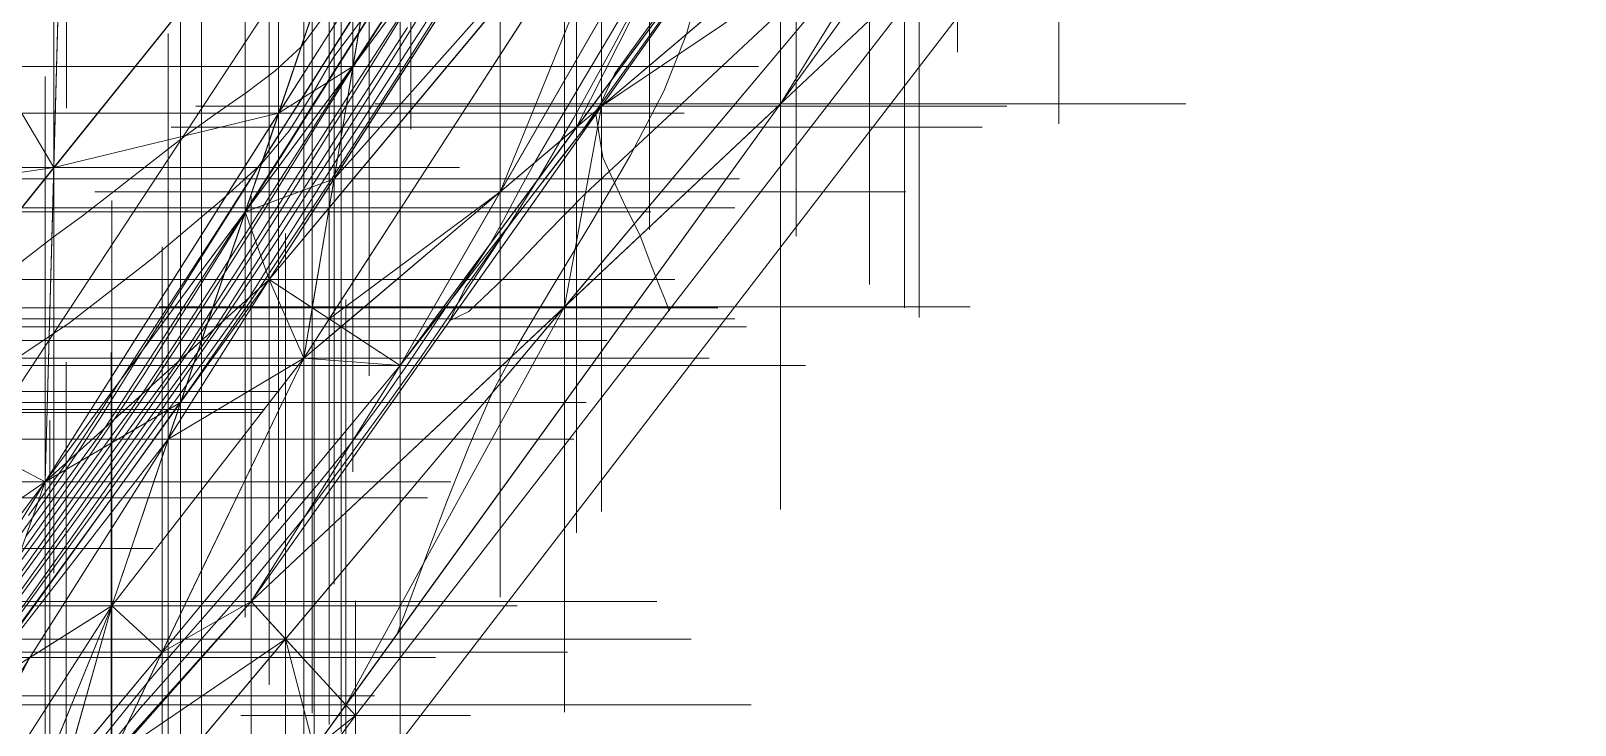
# Model space of a CAD drawing. Header units: metres. Extents: x 7511918 to 7512107, y 4692231 to 4692386.
# Drawn here: x 7511999.54 to 7512010.97, y 4692315.93 to 4692321.07 of the extents above; entities that cross this region are included whole.
import ezdxf

# ---------------------------------------------------------------- set-up
doc = ezdxf.new("R2010")
doc.units = ezdxf.units.M
for name, color, linetype, lineweight in [('E0', 5, 'Continuous', 0), ('E4', 36, 'Continuous', 0), ('germimi  modeli pikat', 1, 'Continuous', 0), ('germimi modeli izo hipse', 11, 'Continuous', 0), ('germimi modeli izo hipse krysore', 11, 'Continuous', 0), ('germimi modeli trek', 1, 'Continuous', 0), ('parcela', 7, 'Continuous', 0), ('terreni  izohipset themelore', 211, 'Continuous', 0), ('terreni  pikat modelit', 133, 'Continuous', 0), ('terreni trek modelit', 132, 'Continuous', 0), ('Themel pllaka o3 ferizaj pikat', 30, 'Continuous', 0), ('vellimi  izo kryesore', 97, 'Continuous', 0), ('vellimi  pikat', 97, 'Continuous', 0), ('vellimi  trek', 97, 'Continuous', 0), ('vellimi izo themelore', 97, 'Continuous', 0)]:
    doc.layers.add(name, color=color, linetype=linetype, lineweight=lineweight)

msp = doc.modelspace()

# ---------------------------------------------------------------- linework, layer by layer
at = {"layer": 'E0'}
msp.add_polyline3d([(7511985.889, 4692348.979, 609.87), (7511990.108, 4692345.718, 609.956), (7511996.919, 4692341.999, 610.017), (7512000.244, 4692339.46, 610.039), (7512009.681, 4692333.572, 610.386), (7511999.649, 4692317.729, 610.097), (7511986.95, 4692324.418, 610.082), (7511983.234, 4692325.844, 609.9), (7511973.892, 4692318.708, 610.159), (7511969.891, 4692322.577, 609.961), (7511963.499, 4692331.704, 610.011), (7511962.987, 4692333.173, 610.029), (7511963.567, 4692334.532, 610.238), (7511974.871, 4692343.519, 610.106), (7511981.143, 4692348.96, 609.888), (7511983.391, 4692350.91, 609.88)], close=True, dxfattribs=at)
at = {"layer": 'E4'}
for points in [[(7512012.032, 4692334.332, 618.387), (7512009.997, 4692330.538, 619.22), (7512005.204, 4692322.547, 618.345), (7512001.173, 4692316.843, 617.406), (7511996.545, 4692311.609, 617.388), (7511995.663, 4692310.738, 617.385), (7511992.919, 4692313.141, 617.105), (7511988.848, 4692317.286, 617.154), (7511986.595, 4692319.31, 617.136), (7511985.142, 4692319.354, 617.124), (7511984.532, 4692319.659, 617.397), (7511981.876, 4692318.136, 617.237), (7511981.267, 4692317.383, 617.248), (7511980.523, 4692316.584, 617.059), (7511979.412, 4692315.677, 617.239), (7511977.839, 4692314.736, 616.985), (7511974.824, 4692312.406, 616.871), (7511973.327, 4692311.699, 616.822)], [(7511997.223, 4692309.646, 617.36), (7512001.945, 4692316, 617.473), (7512006.399, 4692321.759, 618.485), (7512011.847, 4692328.753, 619.211), (7512012.032, 4692334.332, 618.387)]]:
    msp.add_polyline3d(points, dxfattribs=at)
at = {"layer": 'germimi  modeli pikat', "color": 1, "linetype": 'Continuous', "lineweight": 0}
for p, q in [((7512006.399, 4692320.909, 618.485), (7512006.399, 4692322.609, 618.485)), ((7512001.307, 4692318.377, 616.278), (7512001.307, 4692320.077, 616.278)), ((7512002.274, 4692317.74, 616.273), (7512002.274, 4692319.44, 616.273)), ((7512000.457, 4692319.227, 616.278), (7512002.157, 4692319.227, 616.278)), ((7511999.649, 4692316.879, 610.097), (7511999.649, 4692318.579, 610.097)), ((7512001.424, 4692318.59, 616.273), (7512003.124, 4692318.59, 616.273)), ((7511998.799, 4692317.729, 610.097), (7512000.499, 4692317.729, 610.097)), ((7511998.627, 4692317.611, 611.065), (7512000.327, 4692317.611, 611.065)), ((7512001.173, 4692315.993, 617.406), (7512001.173, 4692317.693, 617.406)), ((7512000.323, 4692316.843, 617.406), (7512002.023, 4692316.843, 617.406)), ((7512001.945, 4692315.15, 617.473), (7512001.945, 4692316.85, 617.473)), ((7512001.095, 4692316, 617.473), (7512002.795, 4692316, 617.473))]:
    msp.add_line(p, q, dxfattribs=at)
at = {"layer": 'germimi modeli izo hipse', "color": 11, "linetype": 'Continuous', "lineweight": 0, "elevation": 615}
msp.add_lwpolyline([(7511998.49, 4692315.425), (7511999.21, 4692316.426), (7511999.903, 4692317.398), (7512000.508, 4692318.256), (7512000.964, 4692318.917), (7512001.362, 4692319.516), (7512001.738, 4692320.097), (7512002.099, 4692320.668), (7512002.454, 4692321.236), (7512002.81, 4692321.81), (7512003.175, 4692322.398), (7512003.558, 4692323.007), (7512003.944, 4692323.618), (7512004.319, 4692324.212), (7512004.686, 4692324.794), (7512005.052, 4692325.375), (7512005.422, 4692325.962), (7512005.801, 4692326.562), (7512006.194, 4692327.184), (7512006.633, 4692327.864), (7512007.206, 4692328.737), (7512007.855, 4692329.72), (7512008.52, 4692330.731), (7512009.14, 4692331.688)], dxfattribs=at)
at = {"layer": 'germimi modeli izo hipse krysore', "color": 11, "linetype": 'Continuous', "lineweight": 0}
for points, elevation in [([(7511998.368, 4692315.871), (7511998.827, 4692316.478), (7511999.083, 4692316.819), (7511999.309, 4692317.125), (7511999.532, 4692317.433), (7511999.732, 4692317.716), (7511999.891, 4692317.948), (7512000.056, 4692318.2), (7512000.209, 4692318.445), (7512000.369, 4692318.701), (7512000.575, 4692319.028), (7512001.07, 4692319.812), (7512001.797, 4692320.963), (7512002.697, 4692322.39), (7512003.713, 4692324), (7512004.787, 4692325.702), (7512005.861, 4692327.404), (7512006.878, 4692329.016), (7512007.78, 4692330.445), (7512008.509, 4692331.6)], 611), ([(7511998.497, 4692315.362), (7511999.021, 4692316.076), (7511999.599, 4692316.864), (7512000.189, 4692317.676), (7512000.747, 4692318.458), (7512001.232, 4692319.16), (7512001.75, 4692319.941), (7512002.29, 4692320.78), (7512002.826, 4692321.627), (7512003.329, 4692322.431), (7512003.77, 4692323.141), (7512004.122, 4692323.709), (7512004.355, 4692324.084), (7512004.579, 4692324.437), (7512004.792, 4692324.775), (7512005.001, 4692325.108), (7512005.214, 4692325.445), (7512005.438, 4692325.799), (7512005.704, 4692326.206), (7512006.2, 4692326.956), (7512006.855, 4692327.947), (7512007.6, 4692329.079), (7512008.365, 4692330.254), (7512009.081, 4692331.37)], 616), ([(7511998.554, 4692315.787), (7511998.969, 4692316.361), (7511999.388, 4692316.946), (7511999.787, 4692317.509), (7512000.142, 4692318.015), (7512000.428, 4692318.433), (7512000.754, 4692318.926), (7512001.057, 4692319.402), (7512001.352, 4692319.873), (7512001.649, 4692320.353), (7512001.963, 4692320.854), (7512002.235, 4692321.284), (7512002.694, 4692322.011), (7512003.294, 4692322.962), (7512003.992, 4692324.068), (7512004.741, 4692325.256), (7512005.499, 4692326.457), (7512006.219, 4692327.598), (7512006.856, 4692328.608), (7512007.367, 4692329.417), (7512007.705, 4692329.953), (7512008.146, 4692330.636), (7512008.637, 4692331.383)], 613), ([(7511998.309, 4692315.309), (7511998.835, 4692316.04), (7511999.376, 4692316.794), (7511999.892, 4692317.52), (7512000.345, 4692318.165), (7512000.696, 4692318.675), (7512001.064, 4692319.23), (7512001.409, 4692319.766), (7512001.741, 4692320.294), (7512002.07, 4692320.824), (7512002.407, 4692321.366), (7512002.761, 4692321.931), (7512003.061, 4692322.406), (7512003.458, 4692323.035), (7512003.929, 4692323.781), (7512004.448, 4692324.605), (7512004.993, 4692325.469), (7512005.539, 4692326.335), (7512006.063, 4692327.165), (7512006.541, 4692327.923), (7512006.949, 4692328.568), (7512007.466, 4692329.37), (7512008.042, 4692330.248), (7512008.627, 4692331.135)], 614), ([(7511998.457, 4692315.811), (7511998.773, 4692316.237), (7511999.092, 4692316.674), (7511999.401, 4692317.105), (7511999.69, 4692317.512), (7511999.947, 4692317.88), (7512000.159, 4692318.19), (7512000.373, 4692318.514), (7512000.572, 4692318.826), (7512000.765, 4692319.134), (7512000.96, 4692319.449), (7512001.166, 4692319.778), (7512001.406, 4692320.157), (7512001.893, 4692320.928), (7512002.573, 4692322.007), (7512003.393, 4692323.306), (7512004.297, 4692324.739), (7512005.232, 4692326.22), (7512006.143, 4692327.664), (7512006.975, 4692328.984), (7512007.676, 4692330.093), (7512008.189, 4692330.906)], 612), ([(7512000.052, 4692315.686), (7512000.354, 4692316.057), (7512000.757, 4692316.512), (7512001.186, 4692317), (7512001.568, 4692317.469), (7512001.849, 4692317.847), (7512002.138, 4692318.243), (7512002.43, 4692318.655), (7512002.723, 4692319.083), (7512003.015, 4692319.524), (7512003.302, 4692319.978), (7512003.561, 4692320.422), (7512003.85, 4692320.95), (7512004.162, 4692321.54)], 617), ([(7512004.264, 4692318.999), (7512004.256, 4692319.021), (7512004.235, 4692319.075), (7512004.194, 4692319.178), (7512004.13, 4692319.341), (7512004.05, 4692319.549), (7512003.924, 4692319.804), (7512003.774, 4692320.128), (7512003.723, 4692320.451), (7512003.863, 4692320.751), (7512004.15, 4692321.145)], 618)]:
    msp.add_lwpolyline(points, dxfattribs=dict(at, elevation=elevation))
at = {"layer": 'germimi modeli trek', "color": 1, "linetype": 'Continuous', "lineweight": 0}
for points in [[(7511986.95, 4692324.418, 610.082), (7511999.649, 4692317.729, 610.097), (7512000.244, 4692339.46, 610.039)], [(7511999.649, 4692317.729, 610.097), (7512009.681, 4692333.572, 610.386), (7512000.244, 4692339.46, 610.039)], [(7512004.911, 4692324.834, 616.697), (7512009.681, 4692333.572, 610.386), (7511999.649, 4692317.729, 610.097)], [(7512004.911, 4692324.834, 616.697), (7511999.649, 4692317.729, 610.097), (7512001.307, 4692319.227, 616.278)], [(7512005.632, 4692324.41, 616.749), (7512004.911, 4692324.834, 616.697), (7512001.307, 4692319.227, 616.278)], [(7511999.477, 4692317.611, 611.065), (7511999.649, 4692317.729, 610.097), (7511986.95, 4692324.418, 610.082)], [(7512002.274, 4692318.59, 616.273), (7512005.632, 4692324.41, 616.749), (7512001.307, 4692319.227, 616.278)], [(7512005.204, 4692322.547, 618.345), (7512005.632, 4692324.41, 616.749), (7512002.274, 4692318.59, 616.273)], [(7512005.204, 4692322.547, 618.345), (7512002.274, 4692318.59, 616.273), (7512001.173, 4692316.843, 617.406)], [(7512001.173, 4692316.843, 617.406), (7512006.399, 4692321.759, 618.485), (7512005.204, 4692322.547, 618.345)], [(7512001.173, 4692316.843, 617.406), (7512001.945, 4692316, 617.473), (7512006.399, 4692321.759, 618.485)], [(7511996.029, 4692311.905, 615.874), (7512001.307, 4692319.227, 616.278), (7511999.649, 4692317.729, 610.097)], [(7511996.498, 4692311.632, 615.886), (7512001.307, 4692319.227, 616.278), (7511996.029, 4692311.905, 615.874)], [(7511996.498, 4692311.632, 615.886), (7512002.274, 4692318.59, 616.273), (7512001.307, 4692319.227, 616.278)], [(7512001.173, 4692316.843, 617.406), (7512002.274, 4692318.59, 616.273), (7511996.498, 4692311.632, 615.886)], [(7511996.029, 4692311.905, 615.874), (7511999.649, 4692317.729, 610.097), (7511995.63, 4692312.376, 611.11)], [(7511999.649, 4692317.729, 610.097), (7511999.477, 4692317.611, 611.065), (7511995.63, 4692312.376, 611.11)], [(7512001.945, 4692316, 617.473), (7512001.173, 4692316.843, 617.406), (7511996.498, 4692311.632, 615.886)], [(7512001.945, 4692316, 617.473), (7511996.498, 4692311.632, 615.886), (7511997.223, 4692309.646, 617.36)]]:
    msp.add_3dface(points, dxfattribs=at)
at = {"layer": 'parcela', "elevation": 609.752}
msp.add_lwpolyline([(7512014.001, 4692331.061), (7512007.601, 4692322.736), (7511996.728, 4692308.593), (7511996.478, 4692308.808), (7511984.225, 4692318.67), (7511979.511, 4692314.209), (7511960.838, 4692336.459), (7511966.627, 4692340.808), (7511982.769, 4692353.148), (7511985.853, 4692355.253), (7512004.361, 4692337.945), (7512007.31, 4692335.187), (7512013.22, 4692331.467), (7512014.001, 4692331.061)], dxfattribs=at)
at = {"layer": 'terreni  izohipset themelore', "color": 211, "linetype": 'Continuous', "lineweight": 0, "elevation": 618}
for points in [[(7512004.537, 4692321.566), (7512004.393, 4692321.042), (7512004.225, 4692320.619), (7512003.979, 4692320.146), (7512003.694, 4692319.654), (7512003.404, 4692319.176), (7512003.146, 4692318.743), (7512002.956, 4692318.387), (7512002.785, 4692317.995), (7512002.621, 4692317.584), (7512002.472, 4692317.191), (7512002.346, 4692316.852), (7512002.253, 4692316.604)], [(7511999.188, 4692318.477), (7511999.829, 4692318.907), (7512000.448, 4692319.387), (7512000.952, 4692319.813), (7512001.249, 4692320.081), (7512001.457, 4692320.329), (7512001.623, 4692320.598), (7512001.784, 4692320.873), (7512001.982, 4692321.136)]]:
    msp.add_lwpolyline(points, dxfattribs=at)
at = {"layer": 'terreni  pikat modelit', "color": 133, "linetype": 'Continuous', "lineweight": 0}
for p, q in [((7512001.562, 4692317.794, 617.36), (7512001.562, 4692319.494, 617.36)), ((7512000.712, 4692318.644, 617.36), (7512002.412, 4692318.644, 617.36)), ((7512000.141, 4692315.962, 617.432), (7512000.141, 4692317.662, 617.432)), ((7511999.291, 4692316.812, 617.432), (7512000.991, 4692316.812, 617.432))]:
    msp.add_line(p, q, dxfattribs=at)
at = {"layer": 'terreni trek modelit', "color": 132, "linetype": 'Continuous', "lineweight": 0}
for points in [[(7512006.154, 4692325.743, 618.323), (7512002.353, 4692323.339, 618.566), (7512001.562, 4692318.644, 617.36)], [(7512001.562, 4692318.644, 617.36), (7512007.149, 4692323.377, 618.623), (7512006.154, 4692325.743, 618.323)], [(7511997.596, 4692323.628, 617.975), (7511993.982, 4692312.924, 617.422), (7512002.353, 4692323.339, 618.566)], [(7511993.982, 4692312.924, 617.422), (7512000.141, 4692316.812, 617.432), (7512002.353, 4692323.339, 618.566)], [(7511999.393, 4692314.145, 617.47), (7511997.223, 4692309.646, 617.36), (7512007.149, 4692323.377, 618.623)], [(7511999.393, 4692314.145, 617.47), (7512007.149, 4692323.377, 618.623), (7512001.562, 4692318.644, 617.36)], [(7512000.141, 4692316.812, 617.432), (7512001.562, 4692318.644, 617.36), (7512002.353, 4692323.339, 618.566)], [(7511999.393, 4692314.145, 617.47), (7512001.562, 4692318.644, 617.36), (7512000.141, 4692316.812, 617.432)], [(7511993.982, 4692312.924, 617.422), (7511997.455, 4692312.629, 617.327), (7512000.141, 4692316.812, 617.432)], [(7511997.223, 4692309.646, 617.36), (7512000.141, 4692316.812, 617.432), (7511997.455, 4692312.629, 617.327)], [(7511999.393, 4692314.145, 617.47), (7512000.141, 4692316.812, 617.432), (7511997.223, 4692309.646, 617.36)]]:
    msp.add_3dface(points, dxfattribs=at)
at = {"layer": 'Themel pllaka o3 ferizaj pikat', "elevation": 609.752, "flags": 128}
msp.add_lwpolyline([(7512009.128, 4692333.136), (7511999.067, 4692317.853), (7511996.7, 4692314.26), (7511986.973, 4692320.665, 0.158744), (7511982.972, 4692321.761, 0.158634), (7511979.093, 4692320.292), (7511976.341, 4692318.082), (7511974.776, 4692320.031), (7511963.942, 4692333.519), (7511984.035, 4692349.657)], format="xyb", close=True, dxfattribs=at)
at = {"layer": 'vellimi  izo kryesore', "color": 97, "linetype": 'Continuous', "lineweight": 0}
for points, elevation in [([(7511999.313, 4692316.546), (7511999.662, 4692317.025), (7512000.068, 4692317.584), (7512000.41, 4692318.054), (7512000.564, 4692318.266), (7512000.629, 4692318.356), (7512000.695, 4692318.446), (7512000.82, 4692318.62), (7512001.027, 4692318.909), (7512001.155, 4692319.089), (7512001.22, 4692319.19), (7512001.284, 4692319.292), (7512001.4, 4692319.474), (7512001.585, 4692319.764), (7512001.696, 4692319.938), (7512001.753, 4692320.028), (7512001.81, 4692320.118), (7512001.971, 4692320.366), (7512002.369, 4692320.979), (7512002.91, 4692321.811)], -2), ([(7511999.402, 4692319.304), (7511999.698, 4692319.532), (7511999.925, 4692319.697), (7512000.18, 4692319.894), (7512000.44, 4692320.099), (7512000.684, 4692320.289), (7512000.913, 4692320.455), (7512001.139, 4692320.611), (7512001.351, 4692320.771), (7512001.543, 4692320.949), (7512001.769, 4692321.253)], -8), ([(7511999.505, 4692317.325), (7511999.662, 4692317.54), (7511999.813, 4692317.748), (7511999.911, 4692317.883), (7512000, 4692318.003), (7512000.087, 4692318.124), (7512000.193, 4692318.286), (7512000.408, 4692318.617), (7512000.673, 4692319.025), (7512000.929, 4692319.42), (7512001.115, 4692319.709), (7512001.293, 4692319.988), (7512001.476, 4692320.275), (7512001.632, 4692320.523), (7512001.733, 4692320.682), (7512001.812, 4692320.807), (7512001.888, 4692320.927), (7512001.968, 4692321.052), (7512002.105, 4692321.265)], -6), ([(7511999.526, 4692317.481), (7511999.595, 4692317.577), (7511999.684, 4692317.7), (7511999.748, 4692317.787), (7511999.781, 4692317.832), (7511999.814, 4692317.878), (7511999.887, 4692317.991), (7512000.042, 4692318.228), (7512000.202, 4692318.475), (7512000.354, 4692318.711), (7512000.603, 4692319.096), (7512000.882, 4692319.526), (7512001.122, 4692319.899), (7512001.259, 4692320.11), (7512001.357, 4692320.264), (7512001.45, 4692320.411), (7512001.547, 4692320.564), (7512001.676, 4692320.768), (7512001.838, 4692321.025), (7512002.008, 4692321.291)], -7), ([(7511999.326, 4692316.821), (7511999.554, 4692317.134), (7511999.823, 4692317.504), (7512000.071, 4692317.845), (7512000.237, 4692318.074), (7512000.381, 4692318.271), (7512000.52, 4692318.459), (7512000.632, 4692318.617), (7512000.719, 4692318.748), (7512000.8, 4692318.874), (7512000.885, 4692319.006), (7512000.991, 4692319.173), (7512001.11, 4692319.36), (7512001.206, 4692319.511), (7512001.309, 4692319.672), (7512001.411, 4692319.832), (7512001.529, 4692320.018), (7512001.705, 4692320.294), (7512001.888, 4692320.581), (7512002.057, 4692320.841), (7512002.286, 4692321.193)], -4), ([(7512000.046, 4692315.798), (7512000.248, 4692316.049), (7512000.404, 4692316.243), (7512000.538, 4692316.402), (7512000.674, 4692316.56), (7512000.812, 4692316.719), (7512001.069, 4692317.014), (7512001.38, 4692317.375), (7512001.682, 4692317.731), (7512001.91, 4692318.012), (7512002.131, 4692318.313), (7512002.351, 4692318.63), (7512002.536, 4692318.905), (7512002.655, 4692319.081), (7512002.754, 4692319.218), (7512002.848, 4692319.35), (7512002.94, 4692319.49), (7512003.04, 4692319.665), (7512003.151, 4692319.874), (7512003.269, 4692320.09), (7512003.408, 4692320.327), (7512003.647, 4692320.731), (7512003.939, 4692321.223)], -1), ([(7511999.405, 4692316.8), (7511999.675, 4692317.173), (7511999.978, 4692317.589), (7512000.243, 4692317.954), (7512000.401, 4692318.17), (7512000.551, 4692318.377), (7512000.696, 4692318.577), (7512000.776, 4692318.687), (7512000.838, 4692318.772), (7512000.899, 4692318.858), (7512000.976, 4692318.978), (7512001.112, 4692319.193), (7512001.245, 4692319.401), (7512001.35, 4692319.567), (7512001.451, 4692319.725), (7512001.554, 4692319.885), (7512001.653, 4692320.042), (7512001.749, 4692320.193), (7512001.849, 4692320.349), (7512002.009, 4692320.595), (7512002.33, 4692321.09)], -3)]:
    msp.add_lwpolyline(points, dxfattribs=dict(at, elevation=elevation))
at = {"layer": 'vellimi  pikat', "color": 97, "linetype": 'Continuous', "lineweight": 0}
for p, q in [((7511999.807, 4692320.494, -8.168), (7511999.807, 4692326.494, -8.168)), ((7512002.353, 4692320.339, -8.396), (7512002.353, 4692326.339, -8.396)), ((7512007.149, 4692320.377, -0.033), (7512007.149, 4692326.377, -0.033)), ((7512004.119, 4692319.596, -1.312), (7512004.119, 4692325.596, -1.312)), ((7512005.204, 4692319.547, 0.181), (7512005.204, 4692325.547, 0.181)), ((7512005.747, 4692319.189, 0.103), (7512005.747, 4692325.189, 0.103)), ((7512006.007, 4692319.018, -0.014), (7512006.007, 4692325.018, -0.014)), ((7512006.115, 4692318.946, -0.04), (7512006.115, 4692324.946, -0.04)), ((7512002.045, 4692318.514, -7.931), (7512002.045, 4692324.514, -7.931)), ((7512001.926, 4692317.803, -4.962), (7512001.926, 4692323.803, -4.962)), ((7512001.376, 4692317.457, -7.918), (7512001.376, 4692323.457, -7.918)), ((7512003.764, 4692317.51, 0.152), (7512003.764, 4692323.51, 0.152)), ((7512005.088, 4692317.525, -0.146), (7512005.088, 4692323.525, -0.146)), ((7512003.58, 4692317.353, -0.62), (7512003.58, 4692323.353, -0.62)), ((7511999.713, 4692317.054, -8.114), (7511999.713, 4692323.054, -8.114)), ((7512001.786, 4692316.972, -1.367), (7512001.786, 4692322.972, -1.367)), ((7512003.016, 4692316.875, -1.31), (7512003.016, 4692322.875, -1.31)), ((7512001.75, 4692316.757, -1.32), (7512001.75, 4692322.757, -1.32)), ((7512001.129, 4692316.727, -5.985), (7512001.129, 4692322.727, -5.985)), ((7512001.307, 4692316.227, -1.404), (7512001.307, 4692322.227, -1.404)), ((7512001.625, 4692316.018, -1.18), (7512001.625, 4692322.018, -1.18)), ((7512001.75, 4692315.935, -1.124), (7512001.75, 4692321.935, -1.124)), ((7512003.492, 4692316.025, -0.195), (7512003.492, 4692322.025, -0.195)), ((7512001.838, 4692315.877, -1.147), (7512001.838, 4692321.877, -1.147)), ((7512000.806, 4692315.774, -3.362), (7512000.806, 4692321.774, -3.362)), ((7512001.562, 4692315.644, -1.099), (7512001.562, 4692321.644, -1.099)), ((7512002.274, 4692315.59, -1.396), (7512002.274, 4692321.59, -1.396)), ((7512000.651, 4692315.317, -1.466), (7512000.651, 4692321.317, -1.466)), ((7512000.559, 4692315.046, -1.429), (7512000.559, 4692321.046, -1.429)), ((7511998.926, 4692320.803, -4.962), (7512004.926, 4692320.803, -4.962)), ((7511999.649, 4692314.729, -7.605), (7511999.649, 4692320.729, -7.605)), ((7511998.376, 4692320.457, -7.918), (7512004.376, 4692320.457, -7.918)), ((7512000.764, 4692320.51, 0.152), (7512006.764, 4692320.51, 0.152)), ((7512002.088, 4692320.525, -0.146), (7512008.088, 4692320.525, -0.146)), ((7512000.58, 4692320.353, -0.62), (7512006.58, 4692320.353, -0.62)), ((7511996.713, 4692320.054, -8.114), (7512002.713, 4692320.054, -8.114)), ((7511998.786, 4692319.972, -1.367), (7512004.786, 4692319.972, -1.367)), ((7512000.016, 4692319.875, -1.31), (7512006.016, 4692319.875, -1.31)), ((7512000.141, 4692313.812, -1.271), (7512000.141, 4692319.812, -1.271)), ((7512001.173, 4692313.843, -0.198), (7512001.173, 4692319.843, -0.198)), ((7511998.129, 4692319.727, -5.985), (7512004.129, 4692319.727, -5.985)), ((7511998.75, 4692319.757, -1.32), (7512004.75, 4692319.757, -1.32)), ((7512001.427, 4692313.566, -0.345), (7512001.427, 4692319.566, -0.345)), ((7512000.513, 4692313.469, -1.258), (7512000.513, 4692319.469, -1.258)), ((7511998.307, 4692319.227, -1.404), (7512004.307, 4692319.227, -1.404)), ((7512001.873, 4692313.079, -0.485), (7512001.873, 4692319.079, -0.485)), ((7511998.625, 4692319.018, -1.18), (7512004.625, 4692319.018, -1.18)), ((7512000.492, 4692319.025, -0.195), (7512006.492, 4692319.025, -0.195)), ((7511998.75, 4692318.935, -1.124), (7512004.75, 4692318.935, -1.124)), ((7511998.838, 4692318.877, -1.147), (7512004.838, 4692318.877, -1.147)), ((7511997.806, 4692318.774, -3.362), (7512003.806, 4692318.774, -3.362)), ((7512001.639, 4692312.754, -0.538), (7512001.639, 4692318.754, -0.538)), ((7511998.562, 4692318.644, -1.099), (7512004.562, 4692318.644, -1.099)), ((7512000.136, 4692312.687, -0.364), (7512000.136, 4692318.687, -0.364)), ((7511999.274, 4692318.59, -1.396), (7512005.274, 4692318.59, -1.396)), ((7511999.805, 4692312.616, -1.342), (7511999.805, 4692318.616, -1.342)), ((7511995.381, 4692318.397, -7.928), (7512001.381, 4692318.397, -7.928)), ((7511997.651, 4692318.317, -1.466), (7512003.651, 4692318.317, -1.466)), ((7511995.256, 4692318.242, -6.932), (7512001.256, 4692318.242, -6.932)), ((7511995.274, 4692318.264, -7.038), (7512001.274, 4692318.264, -7.038)), ((7511999.684, 4692312.183, -0.534), (7511999.684, 4692318.183, -0.534)), ((7511997.559, 4692318.046, -1.429), (7512003.559, 4692318.046, -1.429)), ((7511996.649, 4692317.729, -7.605), (7512002.649, 4692317.729, -7.605)), ((7511996.477, 4692317.611, -6.634), (7512002.477, 4692317.611, -6.634)), ((7511994.448, 4692317.236, -6.791), (7512000.448, 4692317.236, -6.791)), ((7511997.141, 4692316.812, -1.271), (7512003.141, 4692316.812, -1.271)), ((7511998.173, 4692316.843, -0.198), (7512004.173, 4692316.843, -0.198)), ((7511998.427, 4692316.566, -0.345), (7512004.427, 4692316.566, -0.345)), ((7511997.513, 4692316.469, -1.258), (7512003.513, 4692316.469, -1.258)), ((7511996.536, 4692316.43, -1.297), (7512002.536, 4692316.43, -1.297)), ((7511996.086, 4692316.146, -1.322), (7512002.086, 4692316.146, -1.322)), ((7511998.873, 4692316.079, -0.485), (7512004.873, 4692316.079, -0.485))]:
    msp.add_line(p, q, dxfattribs=at)
at = {"layer": 'vellimi  trek', "color": 97, "linetype": 'Continuous', "lineweight": 0}
for points in [[(7512004.911, 4692324.834, -1.669), (7512001.926, 4692320.803, -4.962), (7512001.786, 4692319.972, -1.367)], [(7512001.786, 4692319.972, -1.367), (7512004.119, 4692322.596, -1.312), (7512004.911, 4692324.834, -1.669)], [(7512004.911, 4692324.834, -1.669), (7512002.045, 4692321.514, -7.931), (7512001.926, 4692320.803, -4.962)], [(7512005.632, 4692324.41, -1.477), (7512004.119, 4692322.596, -1.312), (7512003.016, 4692319.875, -1.31)], [(7512005.632, 4692324.41, -1.477), (7512003.016, 4692319.875, -1.31), (7512003.58, 4692320.353, -0.62)], [(7512005.632, 4692324.41, -1.477), (7512003.58, 4692320.353, -0.62), (7512005.204, 4692322.547, 0.181)], [(7511996.215, 4692319.538, -7.671), (7511999.713, 4692320.054, -8.114), (7511997.596, 4692323.628, -7.893)], [(7511999.807, 4692323.494, -8.168), (7511997.596, 4692323.628, -7.893), (7511999.713, 4692320.054, -8.114)], [(7512002.353, 4692323.339, -8.396), (7511999.807, 4692323.494, -8.168), (7511999.713, 4692320.054, -8.114)], [(7512002.353, 4692323.339, -8.396), (7511999.713, 4692320.054, -8.114), (7512001.376, 4692320.457, -7.918)], [(7512001.376, 4692320.457, -7.918), (7512002.045, 4692321.514, -7.931), (7512002.353, 4692323.339, -8.396)], [(7512004.119, 4692322.596, -1.312), (7512001.75, 4692319.757, -1.32), (7512001.75, 4692318.935, -1.124)], [(7512004.119, 4692322.596, -1.312), (7512001.786, 4692319.972, -1.367), (7512001.75, 4692319.757, -1.32)], [(7512001.75, 4692318.935, -1.124), (7512003.016, 4692319.875, -1.31), (7512004.119, 4692322.596, -1.312)], [(7512003.58, 4692320.353, -0.62), (7512003.764, 4692320.51, 0.152), (7512005.204, 4692322.547, 0.181)], [(7512003.764, 4692320.51, 0.152), (7512005.747, 4692322.189, 0.103), (7512005.204, 4692322.547, 0.181)], [(7512006.007, 4692322.018, -0.014), (7512005.747, 4692322.189, 0.103), (7512003.764, 4692320.51, 0.152)], [(7512006.007, 4692322.018, -0.014), (7512003.764, 4692320.51, 0.152), (7512003.492, 4692319.025, -0.195)], [(7512003.492, 4692319.025, -0.195), (7512005.088, 4692320.525, -0.146), (7512006.007, 4692322.018, -0.014)], [(7512006.115, 4692321.946, -0.04), (7512006.007, 4692322.018, -0.014), (7512005.088, 4692320.525, -0.146)], [(7512002.045, 4692321.514, -7.931), (7512001.376, 4692320.457, -7.918), (7512001.926, 4692320.803, -4.962)], [(7512001.129, 4692319.727, -5.985), (7512001.926, 4692320.803, -4.962), (7512001.376, 4692320.457, -7.918)], [(7512001.129, 4692319.727, -5.985), (7512001.786, 4692319.972, -1.367), (7512001.926, 4692320.803, -4.962)], [(7511999.649, 4692317.729, -7.605), (7512001.129, 4692319.727, -5.985), (7512001.376, 4692320.457, -7.918)], [(7512001.376, 4692320.457, -7.918), (7511999.713, 4692320.054, -8.114), (7511999.649, 4692317.729, -7.605)], [(7512001.173, 4692316.843, -0.198), (7512003.492, 4692319.025, -0.195), (7512003.764, 4692320.51, 0.152)], [(7512003.764, 4692320.51, 0.152), (7512002.274, 4692318.59, -1.396), (7512001.173, 4692316.843, -0.198)], [(7512001.873, 4692316.079, -0.485), (7512005.088, 4692320.525, -0.146), (7512003.492, 4692319.025, -0.195)], [(7512003.764, 4692320.51, 0.152), (7512003.58, 4692320.353, -0.62), (7512002.274, 4692318.59, -1.396)], [(7512002.274, 4692318.59, -1.396), (7512003.58, 4692320.353, -0.62), (7512003.016, 4692319.875, -1.31)], [(7511996.215, 4692319.538, -7.671), (7511998.381, 4692318.397, -7.928), (7511999.713, 4692320.054, -8.114)], [(7511999.649, 4692317.729, -7.605), (7511999.713, 4692320.054, -8.114), (7511998.381, 4692318.397, -7.928)], [(7512001.307, 4692319.227, -1.404), (7512001.786, 4692319.972, -1.367), (7512001.129, 4692319.727, -5.985)], [(7512001.307, 4692319.227, -1.404), (7512001.75, 4692319.757, -1.32), (7512001.786, 4692319.972, -1.367)], [(7512001.75, 4692318.935, -1.124), (7512001.838, 4692318.877, -1.147), (7512003.016, 4692319.875, -1.31)], [(7512002.274, 4692318.59, -1.396), (7512003.016, 4692319.875, -1.31), (7512001.838, 4692318.877, -1.147)], [(7511999.649, 4692317.729, -7.605), (7512000.806, 4692318.774, -3.362), (7512001.129, 4692319.727, -5.985)], [(7512001.307, 4692319.227, -1.404), (7512001.129, 4692319.727, -5.985), (7512000.806, 4692318.774, -3.362)], [(7512001.307, 4692319.227, -1.404), (7512001.625, 4692319.018, -1.18), (7512001.75, 4692319.757, -1.32)], [(7512001.75, 4692318.935, -1.124), (7512001.75, 4692319.757, -1.32), (7512001.625, 4692319.018, -1.18)], [(7512000.559, 4692318.046, -1.429), (7512001.307, 4692319.227, -1.404), (7512000.651, 4692318.317, -1.466)], [(7512000.559, 4692318.046, -1.429), (7512001.562, 4692318.644, -1.099), (7512001.307, 4692319.227, -1.404)], [(7512000.651, 4692318.317, -1.466), (7512001.307, 4692319.227, -1.404), (7512000.806, 4692318.774, -3.362)], [(7512001.307, 4692319.227, -1.404), (7512001.562, 4692318.644, -1.099), (7512001.625, 4692319.018, -1.18)], [(7512001.173, 4692316.843, -0.198), (7512001.427, 4692316.566, -0.345), (7512003.492, 4692319.025, -0.195)], [(7512001.427, 4692316.566, -0.345), (7512001.873, 4692316.079, -0.485), (7512003.492, 4692319.025, -0.195)], [(7512001.75, 4692318.935, -1.124), (7512001.625, 4692319.018, -1.18), (7512001.562, 4692318.644, -1.099)], [(7512001.838, 4692318.877, -1.147), (7512001.75, 4692318.935, -1.124), (7512001.562, 4692318.644, -1.099)], [(7512002.274, 4692318.59, -1.396), (7512001.838, 4692318.877, -1.147), (7512001.562, 4692318.644, -1.099)], [(7511999.649, 4692317.729, -7.605), (7512000.651, 4692318.317, -1.466), (7512000.806, 4692318.774, -3.362)], [(7512000.141, 4692316.812, -1.271), (7512001.562, 4692318.644, -1.099), (7512000.559, 4692318.046, -1.429)], [(7512000.141, 4692316.812, -1.271), (7512000.513, 4692316.469, -1.258), (7512001.562, 4692318.644, -1.099)], [(7512000.513, 4692316.469, -1.258), (7512002.274, 4692318.59, -1.396), (7512001.562, 4692318.644, -1.099)], [(7512000.513, 4692316.469, -1.258), (7512001.173, 4692316.843, -0.198), (7512002.274, 4692318.59, -1.396)], [(7511999.477, 4692317.611, -6.634), (7511999.649, 4692317.729, -7.605), (7511998.381, 4692318.397, -7.928)], [(7512000.651, 4692318.317, -1.466), (7511999.649, 4692317.729, -7.605), (7511999.086, 4692316.146, -1.322)], [(7512000.559, 4692318.046, -1.429), (7512000.651, 4692318.317, -1.466), (7511999.086, 4692316.146, -1.322)], [(7511999.086, 4692316.146, -1.322), (7511999.536, 4692316.43, -1.297), (7512000.559, 4692318.046, -1.429)], [(7511999.536, 4692316.43, -1.297), (7512000.141, 4692316.812, -1.271), (7512000.559, 4692318.046, -1.429)], [(7511997.897, 4692315.395, -6.89), (7511998.393, 4692315.709, -5.328), (7511999.649, 4692317.729, -7.605)], [(7511999.649, 4692317.729, -7.605), (7511999.477, 4692317.611, -6.634), (7511997.897, 4692315.395, -6.89)], [(7511998.393, 4692315.709, -5.328), (7511999.086, 4692316.146, -1.322), (7511999.649, 4692317.729, -7.605)], [(7511997.897, 4692313.317, -1.365), (7511999.508, 4692315.258, -1.329), (7512000.141, 4692316.812, -1.271)], [(7512000.141, 4692316.812, -1.271), (7511999.536, 4692316.43, -1.297), (7511997.897, 4692313.317, -1.365)], [(7511999.508, 4692315.258, -1.329), (7511999.805, 4692315.616, -1.342), (7512000.141, 4692316.812, -1.271)], [(7511999.805, 4692315.616, -1.342), (7512000.513, 4692316.469, -1.258), (7512000.141, 4692316.812, -1.271)], [(7512001.173, 4692316.843, -0.198), (7512000.513, 4692316.469, -1.258), (7512000.136, 4692315.687, -0.364)], [(7512000.136, 4692315.687, -0.364), (7512001.427, 4692316.566, -0.345), (7512001.173, 4692316.843, -0.198)], [(7511999.393, 4692314.145, -0.72), (7512001.427, 4692316.566, -0.345), (7512000.136, 4692315.687, -0.364)], [(7511999.393, 4692314.145, -0.72), (7512001.639, 4692315.754, -0.538), (7512001.427, 4692316.566, -0.345)], [(7512001.873, 4692316.079, -0.485), (7512001.427, 4692316.566, -0.345), (7512001.639, 4692315.754, -0.538)], [(7511999.805, 4692315.616, -1.342), (7512000.136, 4692315.687, -0.364), (7512000.513, 4692316.469, -1.258)]]:
    msp.add_3dface(points, dxfattribs=at)
at = {"layer": 'vellimi izo themelore', "color": 97, "linetype": 'Continuous', "lineweight": 0, "elevation": -5}
msp.add_lwpolyline([(7511999.416, 4692317.073), (7511999.603, 4692317.33), (7511999.795, 4692317.594), (7511999.961, 4692317.823), (7512000.074, 4692317.978), (7512000.171, 4692318.111), (7512000.265, 4692318.237), (7512000.359, 4692318.371), (7512000.495, 4692318.576), (7512000.701, 4692318.894), (7512000.899, 4692319.2), (7512001.008, 4692319.369), (7512001.099, 4692319.512), (7512001.167, 4692319.62), (7512001.218, 4692319.7), (7512001.269, 4692319.78), (7512001.376, 4692319.946), (7512001.59, 4692320.282), (7512001.8, 4692320.613), (7512001.896, 4692320.763), (7512001.927, 4692320.812), (7512002.048, 4692320.998), (7512002.345, 4692321.458)], dxfattribs=at)
at = {"layer": 'vellimi izo themelore', "color": 97, "linetype": 'Continuous', "lineweight": 0}
msp.add_lwpolyline([(7512004.386, 4692321.403), (7512004.083, 4692320.977), (7512003.837, 4692320.631), (7512003.728, 4692320.479), (7512003.673, 4692320.4), (7512003.618, 4692320.321), (7512003.444, 4692320.099), (7512003.089, 4692319.636), (7512002.755, 4692319.165), (7512002.641, 4692318.92), (7512002.783, 4692318.989), (7512003.041, 4692319.237), (7512003.35, 4692319.562), (7512003.645, 4692319.859), (7512003.927, 4692320.123), (7512004.358, 4692320.526), (7512004.849, 4692320.986), (7512005.315, 4692321.421)], dxfattribs=at)

doc.saveas('drawing.dxf')
